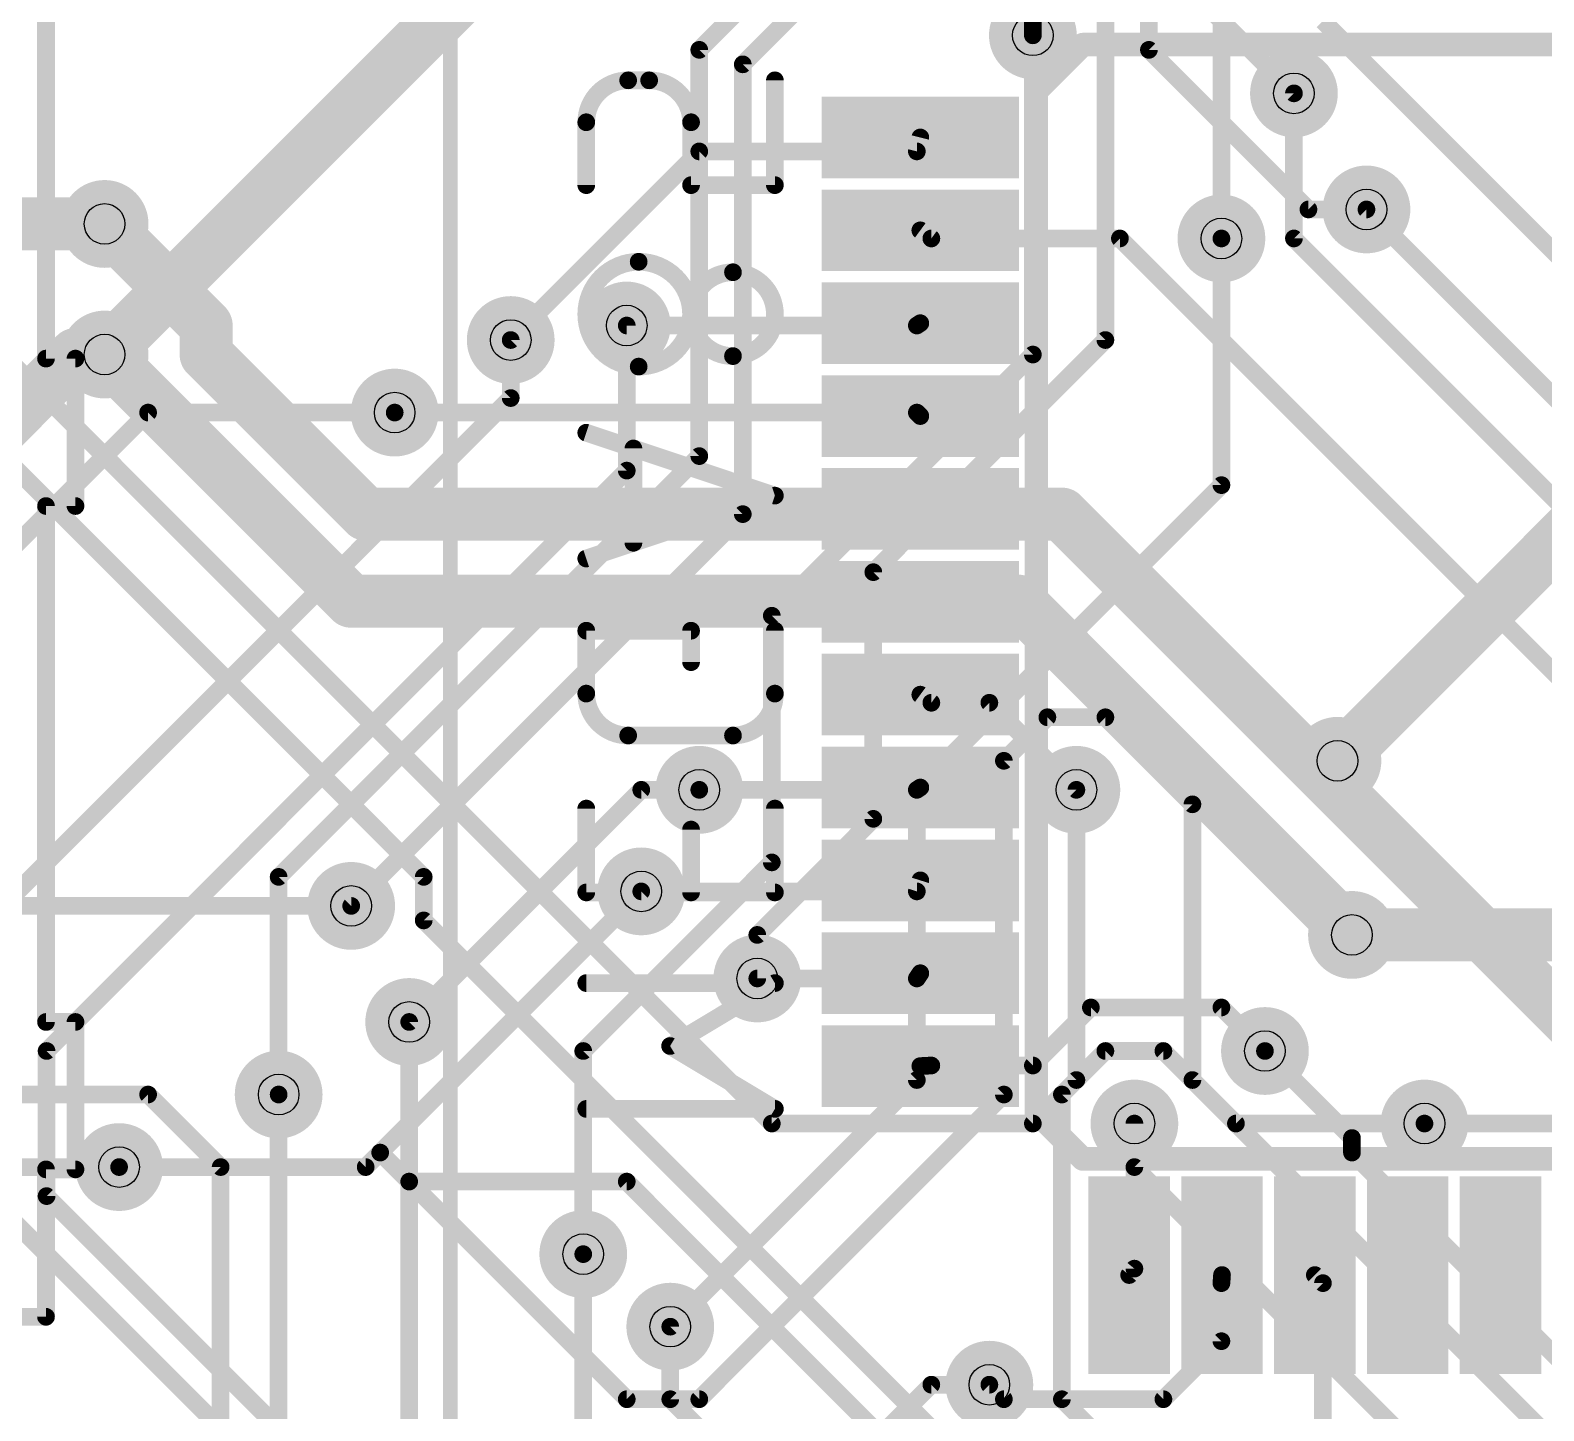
# Model space of a CAD drawing. Extents: x 0 to 200, y 0 to 49.
# Drawn here: x 87.36 to 100.4, y 30.65 to 42.54 of the extents above; entities that cross this region are included whole.
import ezdxf

# ---------------------------------------------------------------- set-up
doc = ezdxf.new("R2010")
doc.units = 0
for name, color, linetype in [('1', 12, 'CONTINUOUS'), ('16', 132, 'CONTINUOUS'), ('18', 110, 'CONTINUOUS'), ('21', 253, 'CONTINUOUS'), ('22', 253, 'CONTINUOUS'), ('28', 253, 'CONTINUOUS'), ('30', 253, 'CONTINUOUS'), ('32', 253, 'CONTINUOUS'), ('44', 253, 'CONTINUOUS'), ('52', 253, 'CONTINUOUS')]:
    doc.layers.add(name, color=color, linetype=linetype)

# ---------------------------------------------------------------- blocks, each defined once
blk = doc.blocks.new('RECT')
blk.add_solid([(-0.5, -0.5), (0.5, -0.5), (-0.5, 0.5), (0.5, 0.5)])
blk = doc.blocks.new('ROUNDV')
at = {"const_width": 0.5}
blk.add_lwpolyline([(0, -0.25, 1), (0, 0.25, 1), (0, -0.25)], format="xyb", dxfattribs=at)

msp = doc.modelspace()

# ---------------------------------------------------------------- linework, layer by layer
at = {"layer": '1'}
for points, const_width in [([(88, 39.75), (93.875, 45.625)], 0.4572), ([(93.125, 42.375), (94.875, 44.125)], 0.1524), ([(93.5, 42.25), (95, 43.75)], 0.1524), ([(97, 42.875), (97, 42.375)], 0.1524), ([(97.375, 42.875), (98.25, 42)], 0.1524), ([(96.625, 42.75), (96.625, 39.875)], 0.1524), ([(96, 39.75), (96, 42.5)], 0.1524), ([(93.125, 38.875), (93.125, 42.375)], 0.1524), ([(97, 42.375), (98.375, 41)], 0.1524), ([(93.5, 38.375), (93.5, 42.25)], 0.1524), ([(85.125, 40.875), (88, 40.875)], 0.4572), ([(98.375, 41), (98.875, 41)], 0.1524), ([(97.625, 38.625), (97.625, 40.75)], 0.1524), ([(98.625, 36.25), (102.625, 40.25)], 0.4572), ([(92.5, 38.75), (92.5, 40)], 0.1524), ([(85.75, 37.75), (87.75, 39.75)], 0.4572), ([(87.75, 39.75), (88, 39.75)], 0.4572), ([(91.5, 39.375), (91.5, 39.875)], 0.1524), ([(96.625, 39.875), (94.625, 37.875)], 0.1524), ([(93.75, 37.5), (96, 39.75)], 0.1524), ([(86.375, 34.25), (91.5, 39.375)], 0.1524), ([(84.625, 35.5), (88.375, 39.25)], 0.1524), ([(88.375, 39.25), (90.5, 39.25)], 0.1524), ([(89.5, 35.25), (93.125, 38.875)], 0.1524), ([(87.5, 33.75), (92.5, 38.75)], 0.1524), ([(95, 36), (97.625, 38.625)], 0.1524), ([(90.125, 35), (93.5, 38.375)], 0.1524), ([(94.625, 37.875), (94.625, 35.75)], 0.1524), ([(93.75, 35.375), (93.75, 37.5)], 0.1524), ([(96.125, 36.625), (95.75, 36.25)], 0.1524), ([(96.625, 36.625), (96.125, 36.625)], 0.1524), ([(97.375, 35.875), (96.625, 36.625)], 0.1524), ([(95.75, 36.25), (95.75, 33.375)], 0.1524), ([(90.625, 34), (92.625, 36)], 0.1524), ([(92.625, 36), (93.125, 36)], 0.1524), ([(95, 33.5), (95, 36)], 0.1524), ([(96.375, 33.5), (96.375, 36)], 0.1524), ([(97.375, 33.5), (97.375, 35.875)], 0.1524), ([(94.625, 35.75), (93.625, 34.75)], 0.1524), ([(92.125, 33.75), (93.75, 35.375)], 0.1524), ([(89.5, 33.375), (89.5, 35.25)], 0.1524), ([(90.375, 32.875), (92.625, 35.125)], 0.1524), ([(98.75, 34.75), (101.5, 34.75)], 0.4572), ([(93.625, 34.75), (93.625, 34.375)], 0.1524), ([(87.5, 32.5), (87.5, 33.75)], 0.1524), ([(92.125, 32), (92.125, 33.75)], 0.1524), ([(98.75, 33), (98, 33.75)], 0.1524), ([(92.875, 31.375), (95, 33.5)], 0.1524), ([(96.25, 33.375), (96.375, 33.5)], 0.1524), ([(103, 27.875), (97.375, 33.5)], 0.1524), ([(95.75, 33.375), (93.125, 30.75)], 0.1524), ([(96.25, 30.75), (96.25, 33.375)], 0.1524), ([(96.875, 32.75), (96.875, 33.125)], 0.1524), ([(99.375, 33.125), (102.5, 33.125)], 0.1524), ([(98.75, 32.875), (98.75, 33)], 0.1524), ([(90.25, 32.75), (90.375, 32.875)], 0.1524), ([(92.5, 30.75), (90.375, 32.875)], 0.1524), ([(104, 27.625), (98.75, 32.875)], 0.1524), ([(88.125, 32.75), (90.25, 32.75)], 0.1524), ([(100.625, 29), (96.875, 32.75)], 0.1524), ([(90.875, 28.625), (87, 32.5)], 0.1524), ([(90.75, 29.25), (87.5, 32.5)], 0.1524), ([(93.5, 29.25), (95.125, 30.875)], 0.1524), ([(95.125, 30.875), (95.625, 30.875)], 0.1524), ([(93.125, 30.75), (92.5, 30.75)], 0.1524), ([(99.5, 27.5), (96.25, 30.75)], 0.1524)]:
    msp.add_lwpolyline(points, dxfattribs=dict(at, const_width=const_width))
for points, const_width in [([(96.0381, 42.5, 1), (95.9619, 42.5)], 0.0762), ([(93.1631, 42.375, 1), (93.0869, 42.375)], 0.0762), ([(93.0981, 42.4019, 1), (93.1519, 42.3481)], 0.0762), ([(96.9619, 42.375, 1), (97.0381, 42.375)], 0.0762), ([(97.0269, 42.4019, 1), (96.9731, 42.3481)], 0.0762), ([(93.5381, 42.25, 1), (93.4619, 42.25)], 0.0762), ([(93.4731, 42.2769, 1), (93.5269, 42.2231)], 0.0762), ([(98.2231, 41.9731, 1), (98.2769, 42.0269)], 0.0762), ([(88, 40.7607, 1), (88, 40.9893)], 0.2286), ([(98.375, 41.0381, 1), (98.375, 40.9619)], 0.0762), ([(98.3481, 40.9731, 1), (98.4019, 41.0269)], 0.0762), ([(98.875, 40.9619, 1), (98.875, 41.0381)], 0.0762), ([(97.6631, 40.75, 1), (97.5869, 40.75)], 0.0762), ([(92.5381, 40, 1), (92.4619, 40)], 0.0762), ([(87.75, 39.8643, 1), (87.75, 39.6357)], 0.2286), ([(87.8308, 39.6692, 1), (87.6692, 39.8308)], 0.2286), ([(87.9192, 39.8308, 1), (88.0808, 39.6692)], 0.2286), ([(88, 39.6357, 1), (88, 39.8643)], 0.2286), ([(91.5381, 39.875, 1), (91.4619, 39.875)], 0.0762), ([(96.5869, 39.875, 1), (96.6631, 39.875)], 0.0762), ([(96.6519, 39.8481, 1), (96.5981, 39.9019)], 0.0762), ([(95.9619, 39.75, 1), (96.0381, 39.75)], 0.0762), ([(96.0269, 39.7231, 1), (95.9731, 39.7769)], 0.0762), ([(91.4619, 39.375, 1), (91.5381, 39.375)], 0.0762), ([(91.5269, 39.3481, 1), (91.4731, 39.4019)], 0.0762), ([(88.375, 39.2881, 1), (88.375, 39.2119)], 0.0762), ([(88.4019, 39.2231, 1), (88.3481, 39.2769)], 0.0762), ([(90.5, 39.2119, 1), (90.5, 39.2881)], 0.0762), ([(93.0869, 38.875, 1), (93.1631, 38.875)], 0.0762), ([(93.1519, 38.8481, 1), (93.0981, 38.9019)], 0.0762), ([(92.4619, 38.75, 1), (92.5381, 38.75)], 0.0762), ([(92.5269, 38.7231, 1), (92.4731, 38.7769)], 0.0762), ([(97.5869, 38.625, 1), (97.6631, 38.625)], 0.0762), ([(97.6519, 38.5981, 1), (97.5981, 38.6519)], 0.0762), ([(93.4619, 38.375, 1), (93.5381, 38.375)], 0.0762), ([(93.5269, 38.3481, 1), (93.4731, 38.4019)], 0.0762), ([(94.6631, 37.875, 1), (94.5869, 37.875)], 0.0762), ([(94.5981, 37.9019, 1), (94.6519, 37.8481)], 0.0762), ([(93.7881, 37.5, 1), (93.7119, 37.5)], 0.0762), ([(93.7231, 37.5269, 1), (93.7769, 37.4731)], 0.0762), ([(96.125, 36.6631, 1), (96.125, 36.5869)], 0.0762), ([(96.1519, 36.5981, 1), (96.0981, 36.6519)], 0.0762), ([(96.6519, 36.6519, 1), (96.5981, 36.5981)], 0.0762), ([(96.625, 36.5869, 1), (96.625, 36.6631)], 0.0762), ([(98.5442, 36.3308, 1), (98.7058, 36.1692)], 0.2286), ([(95.7881, 36.25, 1), (95.7119, 36.25)], 0.0762), ([(95.7231, 36.2769, 1), (95.7769, 36.2231)], 0.0762), ([(92.625, 36.0381, 1), (92.625, 35.9619)], 0.0762), ([(92.6519, 35.9731, 1), (92.5981, 36.0269)], 0.0762), ([(93.125, 35.9619, 1), (93.125, 36.0381)], 0.0762), ([(95.0381, 36, 1), (94.9619, 36)], 0.0762), ([(94.9731, 36.0269, 1), (95.0269, 35.9731)], 0.0762), ([(96.4131, 36, 1), (96.3369, 36)], 0.0762), ([(97.4131, 35.875, 1), (97.3369, 35.875)], 0.0762), ([(97.3481, 35.8481, 1), (97.4019, 35.9019)], 0.0762), ([(94.5869, 35.75, 1), (94.6631, 35.75)], 0.0762), ([(94.6519, 35.7231, 1), (94.5981, 35.7769)], 0.0762), ([(93.7119, 35.375, 1), (93.7881, 35.375)], 0.0762), ([(93.7769, 35.3481, 1), (93.7231, 35.4019)], 0.0762), ([(89.5381, 35.25, 1), (89.4619, 35.25)], 0.0762), ([(89.4731, 35.2769, 1), (89.5269, 35.2231)], 0.0762), ([(92.6519, 35.0981, 1), (92.5981, 35.1519)], 0.0762), ([(90.0981, 35.0269, 1), (90.1519, 34.9731)], 0.0762), ([(98.75, 34.8643, 1), (98.75, 34.6357)], 0.2286), ([(93.6631, 34.75, 1), (93.5869, 34.75)], 0.0762), ([(93.5981, 34.7769, 1), (93.6519, 34.7231)], 0.0762), ([(93.5869, 34.375, 1), (93.6631, 34.375)], 0.0762), ([(90.5981, 34.0269, 1), (90.6519, 33.9731)], 0.0762), ([(87.5381, 33.75, 1), (87.4619, 33.75)], 0.0762), ([(87.4731, 33.7769, 1), (87.5269, 33.7231)], 0.0762), ([(92.1631, 33.75, 1), (92.0869, 33.75)], 0.0762), ([(92.0981, 33.7769, 1), (92.1519, 33.7231)], 0.0762), ([(98.0269, 33.7769, 1), (97.9731, 33.7231)], 0.0762), ([(94.9619, 33.5, 1), (95.0381, 33.5)], 0.0762), ([(95.0269, 33.4731, 1), (94.9731, 33.5269)], 0.0762), ([(96.3369, 33.5, 1), (96.4131, 33.5)], 0.0762), ([(96.4019, 33.4731, 1), (96.3481, 33.5269)], 0.0762), ([(97.3369, 33.5, 1), (97.4131, 33.5)], 0.0762), ([(97.4019, 33.5269, 1), (97.3481, 33.4731)], 0.0762), ([(89.4619, 33.375, 1), (89.5381, 33.375)], 0.0762), ([(95.7119, 33.375, 1), (95.7881, 33.375)], 0.0762), ([(95.7769, 33.3481, 1), (95.7231, 33.4019)], 0.0762), ([(96.2881, 33.375, 1), (96.2119, 33.375)], 0.0762), ([(96.2231, 33.4019, 1), (96.2769, 33.3481)], 0.0762), ([(96.9131, 33.125, 1), (96.8369, 33.125)], 0.0762), ([(99.375, 33.1631, 1), (99.375, 33.0869)], 0.0762), ([(98.7881, 33, 1), (98.7119, 33)], 0.0762), ([(98.7231, 32.9731, 1), (98.7769, 33.0269)], 0.0762), ([(90.4019, 32.9019, 1), (90.3481, 32.8481)], 0.0762), ([(90.3481, 32.9019, 1), (90.4019, 32.8481)], 0.0762), ([(90.4019, 32.8481, 1), (90.3481, 32.9019)], 0.0762), ([(98.7119, 32.875, 1), (98.7881, 32.875)], 0.0762), ([(98.7769, 32.9019, 1), (98.7231, 32.8481)], 0.0762), ([(88.125, 32.7881, 1), (88.125, 32.7119)], 0.0762), ([(90.2231, 32.7769, 1), (90.2769, 32.7231)], 0.0762), ([(90.25, 32.7119, 1), (90.25, 32.7881)], 0.0762), ([(96.8369, 32.75, 1), (96.9131, 32.75)], 0.0762), ([(96.9019, 32.7769, 1), (96.8481, 32.7231)], 0.0762), ([(87.4619, 32.5, 1), (87.5381, 32.5)], 0.0762), ([(87.5269, 32.5269, 1), (87.4731, 32.4731)], 0.0762), ([(92.0869, 32, 1), (92.1631, 32)], 0.0762), ([(92.8481, 31.4019, 1), (92.9019, 31.3481)], 0.0762), ([(95.125, 30.9131, 1), (95.125, 30.8369)], 0.0762), ([(95.1519, 30.8481, 1), (95.0981, 30.9019)], 0.0762), ([(95.625, 30.8369, 1), (95.625, 30.9131)], 0.0762), ([(92.5, 30.7881, 1), (92.5, 30.7119)], 0.0762), ([(92.4731, 30.7231, 1), (92.5269, 30.7769)], 0.0762), ([(93.0981, 30.7769, 1), (93.1519, 30.7231)], 0.0762), ([(93.125, 30.7119, 1), (93.125, 30.7881)], 0.0762), ([(96.2119, 30.75, 1), (96.2881, 30.75)], 0.0762), ([(96.2769, 30.7769, 1), (96.2231, 30.7231)], 0.0762)]:
    msp.add_lwpolyline(points, format="xyb", dxfattribs=dict(at, const_width=const_width))
at = {"layer": '16'}
for points, const_width in [([(97.625, 40.75), (97.625, 43.375)], 0.1524), ([(96, 42.5), (96, 42.625)], 0.1524), ([(102.875, 38.25), (98.5, 42.625)], 0.1524), ([(98.25, 42), (98.25, 40.75)], 0.1524), ([(84.375, 41.625), (90.75, 35.25)], 0.1524), ([(95, 41.5), (95.03, 41.62)], 0.1524), ([(91.5, 39.875), (93.125, 41.5)], 0.1524), ([(93.125, 41.5), (95, 41.5)], 0.1524), ([(88, 40.875), (88.875, 40)], 0.4572), ([(98.875, 41), (104, 35.875)], 0.1524), ([(95.125, 40.75), (95.03, 40.82)], 0.1524), ([(96.75, 40.75), (95.125, 40.75)], 0.1524), ([(104.625, 32.875), (96.75, 40.75)], 0.1524), ([(98.25, 40.75), (104.625, 34.375)], 0.1524), ([(88.875, 40), (88.875, 39.75)], 0.4572), ([(86.875, 40), (93.75, 33.125)], 0.1524), ([(92.5, 40), (95, 40)], 0.1524), ([(95, 40), (95.03, 40.02)], 0.1524), ([(88, 39.75), (90.125, 37.625)], 0.4572), ([(88.875, 39.75), (90.25, 38.375)], 0.4572), ([(90.5, 39.25), (95, 39.25)], 0.1524), ([(95, 39.25), (95.03, 39.22)], 0.1524), ([(94.875, 38.375), (95.03, 38.42)], 0.4572), ([(95.125, 38.375), (95.03, 38.42)], 0.4572), ([(90.25, 38.375), (94.875, 38.375)], 0.4572), ([(96.25, 38.375), (95.125, 38.375)], 0.4572), ([(98.5, 36.125), (96.25, 38.375)], 0.4572), ([(90.125, 37.625), (95, 37.625)], 0.4572), ([(95, 37.625), (95.03, 37.62)], 0.4572), ([(95.25, 37.625), (95.03, 37.62)], 0.4572), ([(95.25, 37.625), (95.875, 37.625)], 0.4572), ([(95.875, 37.625), (98.75, 34.75)], 0.4572), ([(95.125, 36.75), (95.03, 36.82)], 0.1524), ([(95.625, 36.75), (95.125, 36.75)], 0.1524), ([(96.375, 36), (95.625, 36.75)], 0.1524), ([(98.625, 36.25), (98.5, 36.125)], 0.4572), ([(100.75, 33.875), (98.5, 36.125)], 0.4572), ([(93.125, 36), (95, 36)], 0.1524), ([(95, 36), (95.03, 36.02)], 0.1524), ([(90.75, 35.25), (90.75, 34.875)], 0.1524), ([(95, 35.125), (95.03, 35.22)], 0.1524), ([(92.625, 35.125), (95, 35.125)], 0.1524), ([(85.875, 35), (90.125, 35)], 0.1524), ([(90.75, 34.875), (96, 29.625)], 0.1524), ([(93.625, 34.375), (95, 34.375)], 0.1524), ([(95, 34.375), (95.03, 34.42)], 0.1524), ([(96.5, 34.125), (96, 33.625)], 0.1524), ([(97.625, 34.125), (96.5, 34.125)], 0.1524), ([(98, 33.75), (97.625, 34.125)], 0.1524), ([(90.625, 32.625), (90.625, 34)], 0.1524), ([(96, 33.125), (96.625, 33.75)], 0.1524), ([(96.625, 33.75), (97.125, 33.75)], 0.1524), ([(97.125, 33.75), (97.75, 33.125)], 0.1524), ([(95.125, 33.625), (95.03, 33.62)], 0.1524), ([(96, 33.625), (95.125, 33.625)], 0.1524), ([(88.375, 33.375), (86.125, 33.375)], 0.1524), ([(89, 32.75), (88.375, 33.375)], 0.1524), ([(89.5, 30), (89.5, 33.375)], 0.1524), ([(93.75, 33.125), (96, 33.125)], 0.1524), ([(96.875, 33.125), (96.875, 31.875)], 0.1524), ([(97.75, 33.125), (99.375, 33.125)], 0.1524), ([(86, 32.75), (88.125, 32.75)], 0.1524), ([(89, 28.875), (89, 32.75)], 0.1524), ([(90.625, 29.375), (90.625, 32.625)], 0.1524), ([(92.5, 32.625), (90.625, 32.625)], 0.1524), ([(95.375, 29.75), (92.5, 32.625)], 0.1524), ([(92.125, 26.375), (92.125, 32)], 0.1524), ([(96.875, 31.875), (96.83, 31.82)], 0.1524), ([(97.625, 31.75), (97.63, 31.82)], 0.1524), ([(97.625, 31.25), (97.625, 31.75)], 0.1524), ([(98.5, 31.75), (98.43, 31.82)], 0.1524), ([(98.5, 30.25), (98.5, 31.75)], 0.1524), ([(92.875, 30.75), (92.875, 31.375)], 0.1524), ([(97.125, 30.75), (97.625, 31.25)], 0.1524), ([(95.625, 30.875), (95.75, 30.75)], 0.1524), ([(95, 28.625), (92.875, 30.75)], 0.1524), ([(95.75, 30.75), (97.125, 30.75)], 0.1524)]:
    msp.add_lwpolyline(points, dxfattribs=dict(at, const_width=const_width))
for points, const_width in [([(95.9619, 42.5, 1), (96.0381, 42.5)], 0.0762), ([(98.2881, 42, 1), (98.2119, 42)], 0.0762), ([(95.067, 41.6108, 1), (94.993, 41.6292)], 0.0762), ([(93.125, 41.5381, 1), (93.125, 41.4619)], 0.0762), ([(93.1519, 41.4731, 1), (93.0981, 41.5269)], 0.0762), ([(94.963, 41.5092, 1), (95.037, 41.4908)], 0.0762), ([(95, 41.4619, 1), (95, 41.5381)], 0.0762), ([(88.0808, 40.9558, 1), (87.9192, 40.7942)], 0.2286), ([(98.9019, 41.0269, 1), (98.8481, 40.9731)], 0.0762), ([(95.0526, 40.8507, 1), (95.0074, 40.7893)], 0.0762), ([(95.125, 40.7881, 1), (95.125, 40.7119)], 0.0762), ([(96.7769, 40.7769, 1), (96.7231, 40.7231)], 0.0762), ([(96.75, 40.7119, 1), (96.75, 40.7881)], 0.0762), ([(98.2769, 40.7769, 1), (98.2231, 40.7231)], 0.0762), ([(95.1024, 40.7193, 1), (95.1476, 40.7807)], 0.0762), ([(97.5869, 40.75, 1), (97.6631, 40.75)], 0.0762), ([(98.2119, 40.75, 1), (98.2881, 40.75)], 0.0762), ([(88.9893, 40, 1), (88.7607, 40)], 0.2286), ([(88.7942, 39.9192, 1), (88.9558, 40.0808)], 0.2286), ([(92.5, 40.0381, 1), (92.5, 39.9619)], 0.0762), ([(94.9789, 40.0317, 1), (95.0211, 39.9683)], 0.0762), ([(95, 39.9619, 1), (95, 40.0381)], 0.0762), ([(95.0511, 39.9883, 1), (95.0089, 40.0517)], 0.0762), ([(88.0808, 39.8308, 1), (87.9192, 39.6692)], 0.2286), ([(88.9558, 39.8308, 1), (88.7942, 39.6692)], 0.2286), ([(91.4731, 39.9019, 1), (91.5269, 39.8481)], 0.0762), ([(88.7607, 39.75, 1), (88.9893, 39.75)], 0.2286), ([(90.5, 39.2881, 1), (90.5, 39.2119)], 0.0762), ([(95.0269, 39.2769, 1), (94.9731, 39.2231)], 0.0762), ([(95, 39.2119, 1), (95, 39.2881)], 0.0762), ([(95.0031, 39.1931, 1), (95.0569, 39.2469)], 0.0762), ([(95.0789, 38.5233, 1), (94.9811, 38.3167)], 0.2286), ([(95.0619, 38.3102, 1), (94.9981, 38.5298)], 0.2286), ([(90.25, 38.4893, 1), (90.25, 38.2607)], 0.2286), ([(90.1692, 38.2942, 1), (90.3308, 38.4558)], 0.2286), ([(94.8431, 38.4848, 1), (94.9069, 38.2652)], 0.2286), ([(94.875, 38.2607, 1), (94.875, 38.4893)], 0.2286), ([(95.125, 38.4893, 1), (95.125, 38.2607)], 0.2286), ([(95.0761, 38.2717, 1), (95.1739, 38.4783)], 0.2286), ([(96.3308, 38.4558, 1), (96.1692, 38.2942)], 0.2286), ([(96.25, 38.2607, 1), (96.25, 38.4893)], 0.2286), ([(90.125, 37.7393, 1), (90.125, 37.5107)], 0.2286), ([(95.0188, 37.7377, 1), (94.9812, 37.5123)], 0.2286), ([(95.0274, 37.7343, 1), (95.0326, 37.5057)], 0.2286), ([(95, 37.5107, 1), (95, 37.7393)], 0.2286), ([(95.0112, 37.5073, 1), (95.0488, 37.7327)], 0.2286), ([(95.25, 37.7393, 1), (95.25, 37.5107)], 0.2286), ([(95.2526, 37.5107, 1), (95.2474, 37.7393)], 0.2286), ([(95.9558, 37.7058, 1), (95.7942, 37.5442)], 0.2286), ([(95.875, 37.5107, 1), (95.875, 37.7393)], 0.2286), ([(90.0442, 37.5442, 1), (90.2058, 37.7058)], 0.2286), ([(95.0526, 36.8507, 1), (95.0074, 36.7893)], 0.0762), ([(95.125, 36.7881, 1), (95.125, 36.7119)], 0.0762), ([(95.1024, 36.7193, 1), (95.1476, 36.7807)], 0.0762), ([(95.6519, 36.7769, 1), (95.5981, 36.7231)], 0.0762), ([(95.625, 36.7119, 1), (95.625, 36.7881)], 0.0762), ([(98.7058, 36.1692, 1), (98.5442, 36.3308)], 0.2286), ([(98.5808, 36.2058, 1), (98.4192, 36.0442)], 0.2286), ([(98.4192, 36.2058, 1), (98.5808, 36.0442)], 0.2286), ([(98.4192, 36.0442, 1), (98.5808, 36.2058)], 0.2286), ([(93.125, 36.0381, 1), (93.125, 35.9619)], 0.0762), ([(94.9789, 36.0317, 1), (95.0211, 35.9683)], 0.0762), ([(95, 35.9619, 1), (95, 36.0381)], 0.0762), ([(95.0511, 35.9883, 1), (95.0089, 36.0517)], 0.0762), ([(96.3481, 35.9731, 1), (96.4019, 36.0269)], 0.0762), ([(90.7881, 35.25, 1), (90.7119, 35.25)], 0.0762), ([(90.7231, 35.2231, 1), (90.7769, 35.2769)], 0.0762), ([(95.0663, 35.2085, 1), (94.9937, 35.2315)], 0.0762), ([(92.625, 35.1631, 1), (92.625, 35.0869)], 0.0762), ([(94.9637, 35.1365, 1), (95.0363, 35.1135)], 0.0762), ([(95, 35.0869, 1), (95, 35.1631)], 0.0762), ([(90.125, 34.9619, 1), (90.125, 35.0381)], 0.0762), ([(90.7119, 34.875, 1), (90.7881, 34.875)], 0.0762), ([(90.7769, 34.9019, 1), (90.7231, 34.8481)], 0.0762), ([(98.6692, 34.6692, 1), (98.8308, 34.8308)], 0.2286), ([(93.625, 34.4131, 1), (93.625, 34.3369)], 0.0762), ([(95.0617, 34.3989, 1), (94.9983, 34.4411)], 0.0762), ([(95, 34.3369, 1), (95, 34.4131)], 0.0762), ([(94.9683, 34.3961, 1), (95.0317, 34.3539)], 0.0762), ([(96.5, 34.1631, 1), (96.5, 34.0869)], 0.0762), ([(96.5269, 34.0981, 1), (96.4731, 34.1519)], 0.0762), ([(97.6519, 34.1519, 1), (97.5981, 34.0981)], 0.0762), ([(97.625, 34.0869, 1), (97.625, 34.1631)], 0.0762), ([(90.6631, 34, 1), (90.5869, 34)], 0.0762), ([(96.625, 33.7881, 1), (96.625, 33.7119)], 0.0762), ([(96.6519, 33.7231, 1), (96.5981, 33.7769)], 0.0762), ([(97.1519, 33.7769, 1), (97.0981, 33.7231)], 0.0762), ([(97.125, 33.7119, 1), (97.125, 33.7881)], 0.0762), ([(97.9731, 33.7231, 1), (98.0269, 33.7769)], 0.0762), ([(95.028, 33.658, 1), (95.032, 33.582)], 0.0762), ([(95.125, 33.6631, 1), (95.125, 33.5869)], 0.0762), ([(95.127, 33.587, 1), (95.123, 33.663)], 0.0762), ([(95.9731, 33.6519, 1), (96.0269, 33.5981)], 0.0762), ([(96, 33.5869, 1), (96, 33.6631)], 0.0762), ([(88.4019, 33.4019, 1), (88.3481, 33.3481)], 0.0762), ([(88.375, 33.3369, 1), (88.375, 33.4131)], 0.0762), ([(89.5381, 33.375, 1), (89.4619, 33.375)], 0.0762), ([(93.75, 33.1631, 1), (93.75, 33.0869)], 0.0762), ([(93.7231, 33.0981, 1), (93.7769, 33.1519)], 0.0762), ([(95.9731, 33.1519, 1), (96.0269, 33.0981)], 0.0762), ([(96, 33.0869, 1), (96, 33.1631)], 0.0762), ([(96.9131, 33.125, 1), (96.8369, 33.125)], 0.0762), ([(97.75, 33.1631, 1), (97.75, 33.0869)], 0.0762), ([(97.7231, 33.0981, 1), (97.7769, 33.1519)], 0.0762), ([(99.375, 33.0869, 1), (99.375, 33.1631)], 0.0762), ([(88.125, 32.7119, 1), (88.125, 32.7881)], 0.0762), ([(89.0381, 32.75, 1), (88.9619, 32.75)], 0.0762), ([(88.9731, 32.7231, 1), (89.0269, 32.7769)], 0.0762), ([(90.6631, 32.625, 1), (90.5869, 32.625)], 0.0762), ([(90.625, 32.6631, 1), (90.625, 32.5869)], 0.0762), ([(90.5869, 32.625, 1), (90.6631, 32.625)], 0.0762), ([(92.5269, 32.6519, 1), (92.4731, 32.5981)], 0.0762), ([(92.5, 32.5869, 1), (92.5, 32.6631)], 0.0762), ([(92.1631, 32, 1), (92.0869, 32)], 0.0762), ([(96.8005, 31.8441, 1), (96.8595, 31.7959)], 0.0762), ([(96.8369, 31.875, 1), (96.9131, 31.875)], 0.0762), ([(96.9045, 31.8509, 1), (96.8455, 31.8991)], 0.0762), ([(97.6631, 31.75, 1), (97.5869, 31.75)], 0.0762), ([(97.668, 31.8173, 1), (97.592, 31.8227)], 0.0762), ([(98.4569, 31.8469, 1), (98.4031, 31.7931)], 0.0762), ([(98.5381, 31.75, 1), (98.4619, 31.75)], 0.0762), ([(97.587, 31.7527, 1), (97.663, 31.7473)], 0.0762), ([(98.4731, 31.7231, 1), (98.5269, 31.7769)], 0.0762), ([(92.9131, 31.375, 1), (92.8369, 31.375)], 0.0762), ([(97.6519, 31.2231, 1), (97.5981, 31.2769)], 0.0762), ([(97.5869, 31.25, 1), (97.6631, 31.25)], 0.0762), ([(95.6519, 30.9019, 1), (95.5981, 30.8481)], 0.0762), ([(92.8369, 30.75, 1), (92.9131, 30.75)], 0.0762), ([(92.9019, 30.7769, 1), (92.8481, 30.7231)], 0.0762), ([(95.75, 30.7881, 1), (95.75, 30.7119)], 0.0762), ([(95.7231, 30.7231, 1), (95.7769, 30.7769)], 0.0762), ([(97.0981, 30.7769, 1), (97.1519, 30.7231)], 0.0762), ([(97.125, 30.7119, 1), (97.125, 30.7881)], 0.0762)]:
    msp.add_lwpolyline(points, format="xyb", dxfattribs=dict(at, const_width=const_width))
at = {"layer": '21'}
for points, const_width in [([(90.98, 27.92), (90.98, 47.08)], 0.127), ([(87.495, 44.16), (87.495, 39.715)], 0.1524), ([(87.749, 39.715), (87.495, 39.715)], 0.1524), ([(87.749, 38.445), (87.749, 39.715)], 0.1524), ([(87.749, 38.445), (87.495, 38.445)], 0.1524), ([(87.495, 38.445), (87.495, 34)], 0.1524), ([(87.495, 34), (87.749, 34)], 0.1524), ([(87.749, 32.73), (87.749, 34)], 0.1524), ([(87.495, 32.73), (87.749, 32.73)], 0.1524), ([(87.495, 32.73), (87.495, 31.46)], 0.1524), ([(78.605, 31.46), (87.495, 31.46)], 0.1524)]:
    msp.add_lwpolyline(points, dxfattribs=dict(at, const_width=const_width))
at = {"layer": '21', "const_width": 0.0762}
for points in [[(87.495, 39.7531, 1), (87.495, 39.6769)], [(87.7871, 39.715, 1), (87.7109, 39.715)], [(87.749, 39.6769, 1), (87.749, 39.7531)], [(87.4569, 39.715, 1), (87.5331, 39.715)], [(87.495, 38.4831, 1), (87.495, 38.4069)], [(87.5331, 38.445, 1), (87.4569, 38.445)], [(87.7109, 38.445, 1), (87.7871, 38.445)], [(87.749, 38.4069, 1), (87.749, 38.4831)], [(87.495, 34.0381, 1), (87.495, 33.9619)], [(87.7871, 34, 1), (87.7109, 34)], [(87.749, 33.9619, 1), (87.749, 34.0381)], [(87.4569, 34, 1), (87.5331, 34)], [(87.495, 32.7681, 1), (87.495, 32.6919)], [(87.5331, 32.73, 1), (87.4569, 32.73)], [(87.7109, 32.73, 1), (87.7871, 32.73)], [(87.749, 32.6919, 1), (87.749, 32.7681)], [(87.4569, 31.46, 1), (87.5331, 31.46)], [(87.495, 31.4219, 1), (87.495, 31.4981)]]:
    msp.add_lwpolyline(points, format="xyb", dxfattribs=at)
at = {"layer": '22', "const_width": 0.2032}
for points in [[(96.43, 42.42), (96.03, 42.02)], [(105.23, 42.42), (96.43, 42.42)], [(96.03, 42.02), (96.03, 33.22)], [(96.03, 33.22), (96.43, 32.82)], [(96.43, 32.82), (105.23, 32.82)]]:
    msp.add_lwpolyline(points, dxfattribs=at)
at = {"layer": '22', "const_width": 0.1016}
for points in [[(96.43, 42.4708, 1), (96.43, 42.3692)], [(96.4659, 42.3841, 1), (96.3941, 42.4559)], [(96.0808, 42.02, 1), (95.9792, 42.02)], [(95.9941, 42.0559, 1), (96.0659, 41.9841)], [(96.0659, 33.2559, 1), (95.9941, 33.1841)], [(95.9792, 33.22, 1), (96.0808, 33.22)], [(96.43, 32.8708, 1), (96.43, 32.7692)], [(96.3941, 32.7841, 1), (96.4659, 32.8559)]]:
    msp.add_lwpolyline(points, format="xyb", dxfattribs=at)
at = {"layer": '28'}
for points, const_width in [([(92.5123, 42.1123, 0.4142), (92.1511, 41.7511)], 0.1524), ([(92.5123, 42.1504, 1), (92.5123, 42.0742)], 0.0762), ([(92.5123, 42.0742, 1), (92.5123, 42.1504)], 0.0762), ([(93.0542, 41.7511, 0.4142), (92.693, 42.1123)], 0.1524), ([(92.693, 42.1504, 1), (92.693, 42.0742)], 0.0762), ([(92.693, 42.0742, 1), (92.693, 42.1504)], 0.0762), ([(93.8148, 42.1123, 1), (93.7386, 42.1123)], 0.0762), ([(92.1892, 41.7511, 1), (92.113, 41.7511)], 0.0762), ([(92.113, 41.7511, 1), (92.1892, 41.7511)], 0.0762), ([(93.0923, 41.7511, 1), (93.0161, 41.7511)], 0.0762), ([(93.0161, 41.7511, 1), (93.0923, 41.7511)], 0.0762), ([(92.113, 41.2092, 1), (92.1892, 41.2092)], 0.0762), ([(93.0542, 41.2473, 1), (93.0542, 41.1711)], 0.0762), ([(93.0161, 41.2092, 1), (93.0923, 41.2092)], 0.0762), ([(93.7386, 41.2092, 1), (93.8148, 41.2092)], 0.0762), ([(93.7767, 41.1711, 1), (93.7767, 41.2473)], 0.0762), ([(92.6027, 40.5492, 1), (92.6027, 39.6461)], 0.1524), ([(92.6027, 39.6461, 1), (92.6027, 40.5492)], 0.1524), ([(92.6027, 40.5873, 1), (92.6027, 40.5111)], 0.0762), ([(92.6027, 40.5111, 1), (92.6027, 40.5873)], 0.0762), ([(93.4155, 40.4589, 1), (93.4155, 39.7364)], 0.1524), ([(93.4155, 39.7364, 1), (93.4155, 40.4589)], 0.1524), ([(93.4155, 40.497, 1), (93.4155, 40.4208)], 0.0762), ([(93.4155, 40.4208, 1), (93.4155, 40.497)], 0.0762), ([(93.4155, 39.7745, 1), (93.4155, 39.6983)], 0.0762), ([(93.4155, 39.6983, 1), (93.4155, 39.7745)], 0.0762), ([(92.6027, 39.6842, 1), (92.6027, 39.608)], 0.0762), ([(92.6027, 39.608, 1), (92.6027, 39.6842)], 0.0762), ([(92.1631, 39.1126, 1), (92.1391, 39.0403)], 0.0762), ([(92.5956, 38.9409, 1), (92.5194, 38.9409)], 0.0762), ([(93.7887, 38.4984, 1), (93.7647, 38.5707)], 0.0762), ([(93.7647, 38.4984, 1), (93.7887, 38.5707)], 0.0762), ([(92.5194, 38.1281, 1), (92.5956, 38.1281)], 0.0762), ([(92.1391, 38.0288, 1), (92.1631, 37.9565)], 0.0762), ([(92.1511, 37.409, 1), (92.1511, 37.3328)], 0.0762), ([(92.1892, 37.3709, 1), (92.113, 37.3709)], 0.0762), ([(93.0923, 37.3709, 1), (93.0161, 37.3709)], 0.0762), ([(93.0542, 37.3328, 1), (93.0542, 37.409)], 0.0762), ([(93.8148, 37.3709, 1), (93.7386, 37.3709)], 0.0762), ([(93.0161, 37.0999, 1), (93.0923, 37.0999)], 0.0762), ([(92.1511, 36.829, 0.4142), (92.5123, 36.4678)], 0.1524), ([(92.1892, 36.829, 1), (92.113, 36.829)], 0.0762), ([(92.113, 36.829, 1), (92.1892, 36.829)], 0.0762), ([(93.4155, 36.4678, 0.4142), (93.7767, 36.829)], 0.1524), ([(93.8148, 36.829, 1), (93.7386, 36.829)], 0.0762), ([(93.7386, 36.829, 1), (93.8148, 36.829)], 0.0762), ([(92.5123, 36.5059, 1), (92.5123, 36.4297)], 0.0762), ([(92.5123, 36.4297, 1), (92.5123, 36.5059)], 0.0762), ([(93.4155, 36.5059, 1), (93.4155, 36.4297)], 0.0762), ([(93.4155, 36.4297, 1), (93.4155, 36.5059)], 0.0762), ([(92.1892, 35.8385, 1), (92.113, 35.8385)], 0.0762), ([(93.8148, 35.8385, 1), (93.7386, 35.8385)], 0.0762), ([(93.0923, 35.6579, 1), (93.0161, 35.6579)], 0.0762), ([(92.1511, 35.1541, 1), (92.1511, 35.0779)], 0.0762), ([(92.113, 35.116, 1), (92.1892, 35.116)], 0.0762), ([(93.0161, 35.116, 1), (93.0923, 35.116)], 0.0762), ([(93.7386, 35.116, 1), (93.8148, 35.116)], 0.0762), ([(93.7767, 35.0779, 1), (93.7767, 35.1541)], 0.0762), ([(92.1511, 34.373, 1), (92.1511, 34.2968)], 0.0762), ([(93.7963, 34.3023, 1), (93.7571, 34.3676)], 0.0762), ([(93.7767, 34.2968, 1), (93.7767, 34.373)], 0.0762), ([(92.8932, 33.8257, 1), (92.854, 33.7604)], 0.0762), ([(92.854, 33.8257, 1), (92.8932, 33.7604)], 0.0762), ([(92.1511, 33.2893, 1), (92.1511, 33.2131)], 0.0762), ([(93.7571, 33.2185, 1), (93.7963, 33.2839)], 0.0762), ([(93.7767, 33.2131, 1), (93.7767, 33.2893)], 0.0762)]:
    msp.add_lwpolyline(points, format="xyb", dxfattribs=dict(at, const_width=const_width))
at = {"layer": '28', "const_width": 0.1524}
for points in [[(92.5123, 42.1123), (92.693, 42.1123)], [(93.7767, 41.2092), (93.7767, 42.1123)], [(92.1511, 41.2092), (92.1511, 41.7511)], [(93.0542, 41.7511), (93.0542, 41.2092)], [(93.0542, 41.2092), (93.7767, 41.2092)], [(93.7767, 38.5345), (92.1511, 39.0764)], [(92.5575, 38.9409), (92.5575, 38.1281)], [(92.1511, 37.9927), (93.7767, 38.5345)], [(93.0542, 37.3709), (92.1511, 37.3709)], [(92.1511, 37.3709), (92.1511, 36.829)], [(93.0542, 37.0999), (93.0542, 37.3709)], [(93.7767, 36.829), (93.7767, 37.3709)], [(92.5123, 36.4678), (93.4155, 36.4678)], [(92.1511, 35.8385), (92.1511, 35.116)], [(93.7767, 35.116), (93.7767, 35.8385)], [(93.0542, 35.116), (93.0542, 35.6579)], [(92.1511, 35.116), (93.7767, 35.116)], [(93.7767, 34.3349), (92.1511, 34.3349)], [(92.8736, 33.7931), (93.7767, 34.3349)], [(93.7767, 33.2512), (92.8736, 33.7931)], [(92.1511, 33.2512), (93.7767, 33.2512)]]:
    msp.add_lwpolyline(points, dxfattribs=at)
at = {"layer": '44'}
for centre in [(96, 42.5), (98.25, 42), (98.875, 41), (88, 40.875), (97.625, 40.75), (92.5, 40), (91.5, 39.875), (88, 39.75), (90.5, 39.25), (98.625, 36.25), (93.125, 36), (96.375, 36), (92.625, 35.125), (90.125, 35), (98.75, 34.75), (93.625, 34.375), (90.625, 34), (98, 33.75), (89.5, 33.375), (96.875, 33.125), (99.375, 33.125), (88.125, 32.75), (92.125, 32), (92.875, 31.375), (95.625, 30.875)]:
    msp.add_circle(centre, 0.175, dxfattribs=at)

# ---------------------------------------------------------------- block references
at = {"layer": '16', "rotation": 90}
for p, xscale, yscale in [((95.03, 41.62), 0.5, 1.5), ((95.03, 40.82), 0.5, 1.5), ((95.03, 40.02), 0.5, 1.5), ((95.03, 39.22), 0.5, 1.5), ((95.03, 38.42), 0.5, 1.5), ((95.03, 37.62), 0.5, 1.5), ((95.03, 36.82), 0.5, 1.5), ((95.03, 36.02), 0.5, 1.5), ((95.03, 35.22), 0.5, 1.5), ((95.03, 34.42), 0.5, 1.5), ((95.03, 33.62), 0.5, 1.5), ((96.83, 31.82), 1.5, 0.5), ((97.63, 31.82), 1.5, 0.5), ((98.43, 31.82), 1.5, 0.5), ((99.23, 31.82), 1.5, 0.5), ((100.03, 31.82), 1.5, 0.5)]:
    msp.add_blockref('RECT', p, dxfattribs=dict(at, xscale=xscale, yscale=yscale))
at = {"layer": '18', "xscale": 0.7564, "yscale": 0.7564}
for p in [(96, 42.5), (96, 42.5), (98.25, 42), (98.25, 42), (98.875, 41), (98.875, 41), (88, 40.875), (88, 40.875), (97.625, 40.75), (97.625, 40.75), (92.5, 40), (92.5, 40), (91.5, 39.875), (91.5, 39.875), (88, 39.75), (88, 39.75), (90.5, 39.25), (90.5, 39.25), (98.625, 36.25), (98.625, 36.25), (93.125, 36), (93.125, 36), (96.375, 36), (96.375, 36), (92.625, 35.125), (92.625, 35.125), (90.125, 35), (90.125, 35), (98.75, 34.75), (98.75, 34.75), (93.625, 34.375), (93.625, 34.375), (90.625, 34), (90.625, 34), (98, 33.75), (98, 33.75), (89.5, 33.375), (89.5, 33.375), (96.875, 33.125), (96.875, 33.125), (99.375, 33.125), (99.375, 33.125), (88.125, 32.75), (88.125, 32.75), (92.125, 32), (92.125, 32), (92.875, 31.375), (92.875, 31.375), (95.625, 30.875), (95.625, 30.875)]:
    msp.add_blockref('ROUNDV', p, dxfattribs=at)
at = {"layer": '30', "rotation": 90}
for p, xscale, yscale in [((95.03, 41.62), 0.7032, 1.7032), ((95.03, 40.82), 0.7032, 1.7032), ((95.03, 40.02), 0.7032, 1.7032), ((95.03, 39.22), 0.7032, 1.7032), ((95.03, 38.42), 0.7032, 1.7032), ((95.03, 37.62), 0.7032, 1.7032), ((95.03, 36.82), 0.7032, 1.7032), ((95.03, 36.02), 0.7032, 1.7032), ((95.03, 35.22), 0.7032, 1.7032), ((95.03, 34.42), 0.7032, 1.7032), ((95.03, 33.62), 0.7032, 1.7032), ((96.83, 31.82), 1.7032, 0.7032), ((97.63, 31.82), 1.7032, 0.7032), ((98.43, 31.82), 1.7032, 0.7032), ((99.23, 31.82), 1.7032, 0.7032), ((100.03, 31.82), 1.7032, 0.7032)]:
    msp.add_blockref('RECT', p, dxfattribs=dict(at, xscale=xscale, yscale=yscale))
at = {"layer": '32', "rotation": 90}
for p, xscale, yscale in [((95.03, 41.62), 0.5, 1.5), ((95.03, 40.82), 0.5, 1.5), ((95.03, 40.02), 0.5, 1.5), ((95.03, 39.22), 0.5, 1.5), ((95.03, 38.42), 0.5, 1.5), ((95.03, 37.62), 0.5, 1.5), ((95.03, 36.82), 0.5, 1.5), ((95.03, 36.02), 0.5, 1.5), ((95.03, 35.22), 0.5, 1.5), ((95.03, 34.42), 0.5, 1.5), ((95.03, 33.62), 0.5, 1.5), ((96.83, 31.82), 1.5, 0.5), ((97.63, 31.82), 1.5, 0.5), ((98.43, 31.82), 1.5, 0.5), ((99.23, 31.82), 1.5, 0.5), ((100.03, 31.82), 1.5, 0.5)]:
    msp.add_blockref('RECT', p, dxfattribs=dict(at, xscale=xscale, yscale=yscale))
at = {"layer": '52', "rotation": 90}
for p, xscale, yscale in [((95.305, 41.62), 0.3998, 1.1501), ((95.305, 40.82), 0.4, 1.1501), ((95.305, 40.0199), 0.4, 1.1501), ((95.305, 39.2201), 0.4001, 1.1501), ((95.305, 38.42), 0.4001, 1.1501), ((95.305, 37.62), 0.3998, 1.1501), ((95.305, 36.8201), 0.4001, 1.1501), ((95.305, 36.02), 0.4001, 1.1501), ((95.305, 35.2201), 0.4, 1.1501), ((95.305, 34.42), 0.4, 1.1501), ((95.305, 33.62), 0.3998, 1.1501), ((96.83, 32.095), 1.1501, 0.3998), ((97.63, 32.095), 1.1501, 0.4), ((98.4301, 32.095), 1.1501, 0.4), ((99.23, 32.095), 1.1501, 0.4001), ((100.0301, 32.095), 1.1501, 0.4001)]:
    msp.add_blockref('RECT', p, dxfattribs=dict(at, xscale=xscale, yscale=yscale))

doc.saveas('drawing.dxf')
